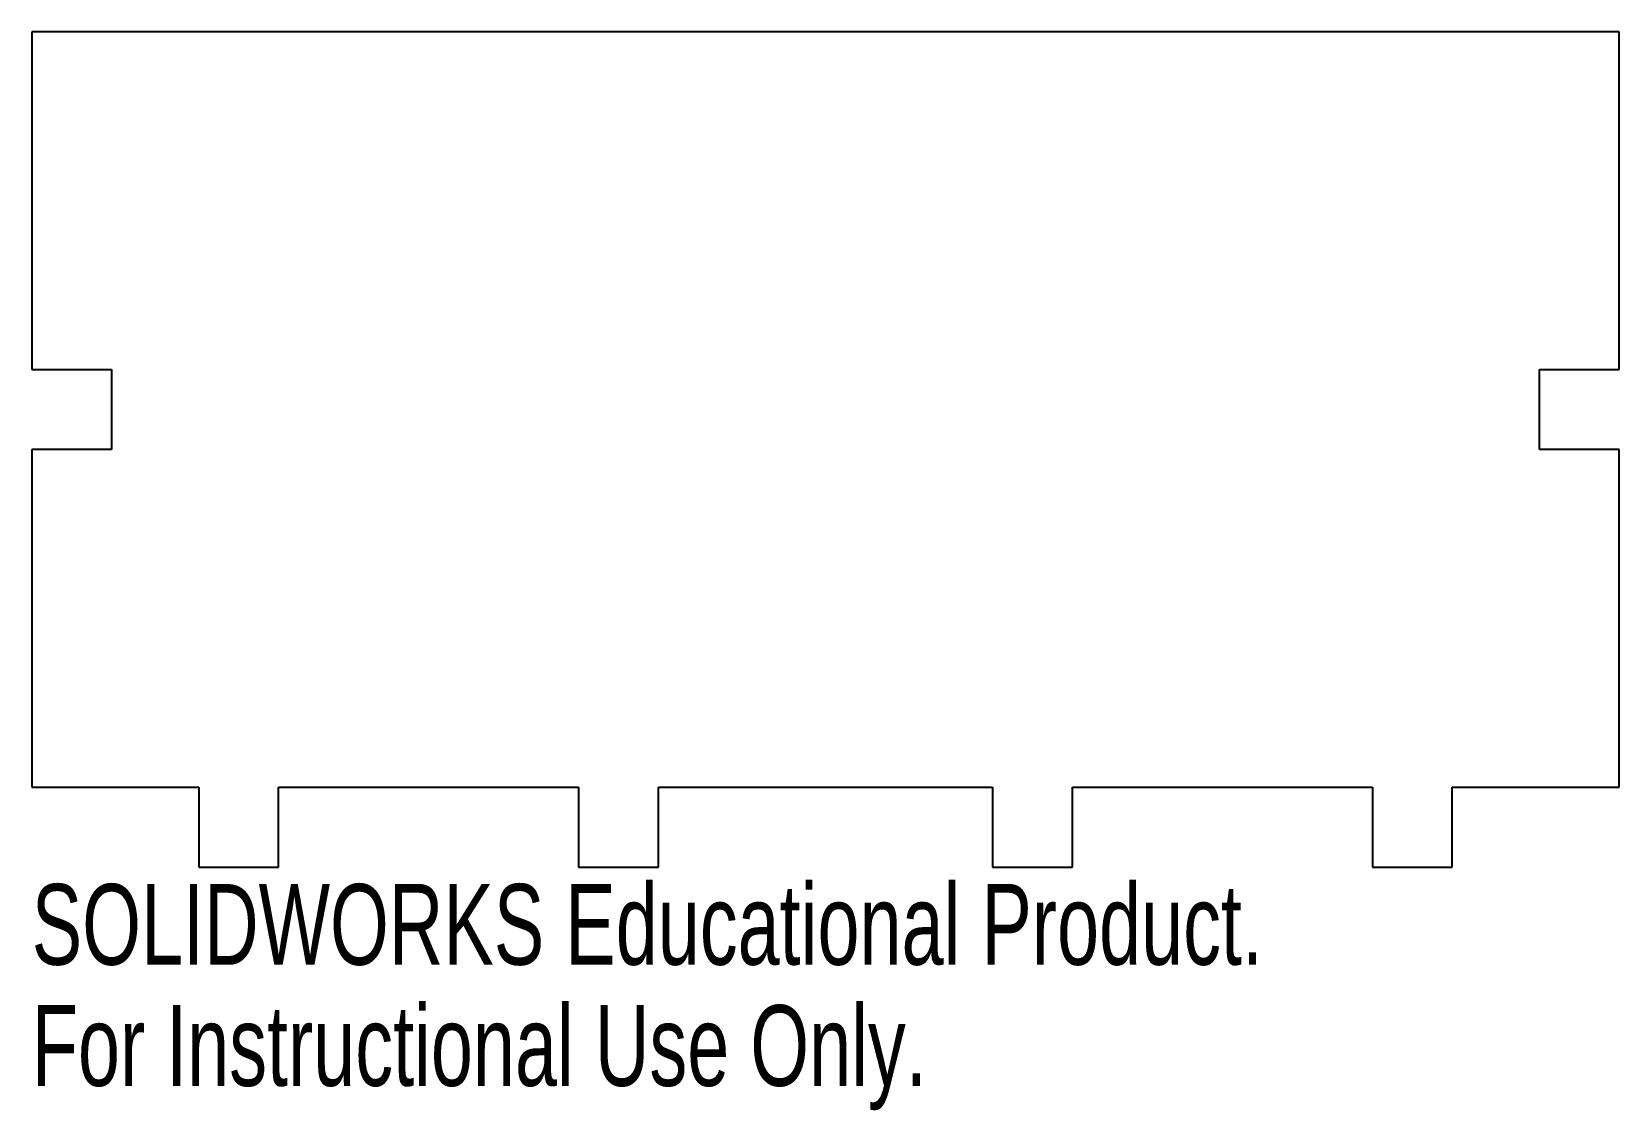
# Model space of a CAD drawing. Header units: inches. Extents: x 0 to 3.74, y -0.57 to 1.97.
import ezdxf

# ---------------------------------------------------------------- set-up
doc = ezdxf.new("R2010")
doc.units = ezdxf.units.IN
doc.header["$MEASUREMENT"] = 0
doc.styles.add('SLDTEXTSTYLE0', font='TXT', dxfattribs={"width": 0.7})

msp = doc.modelspace()

# ---------------------------------------------------------------- linework, layer by layer
at = {"color": 7, "linetype": 'Continuous', "lineweight": 25}
for p, q in [((3.7402, 1.9685), (0, 1.9685)), ((0, 1.9685), (0, 1.1723)), ((3.7402, 1.1723), (3.7402, 1.9685)), ((0, 1.1723), (0.188, 1.1723)), ((0.188, 1.1723), (0.188, 0.9843)), ((3.5522, 0.9843), (3.5522, 1.1723)), ((3.5522, 1.1723), (3.7402, 1.1723)), ((0.188, 0.9843), (0, 0.9843)), ((0, 0.9843), (0, 0.188)), ((3.7402, 0.9843), (3.5522, 0.9843)), ((3.7402, 0.188), (3.7402, 0.9843)), ((0, 0.188), (0.3937, 0.188)), ((0.3937, 0.188), (0.3937, 0)), ((0.5817, 0), (0.5817, 0.188)), ((0.5817, 0.188), (1.2884, 0.188)), ((1.2884, 0.188), (1.2884, 0)), ((1.4764, 0), (1.4764, 0.188)), ((1.4764, 0.188), (2.2638, 0.188)), ((2.2638, 0.188), (2.2638, 0)), ((2.4518, 0), (2.4518, 0.188)), ((2.4518, 0.188), (3.1585, 0.188)), ((3.1585, 0.188), (3.1585, 0)), ((3.3465, 0), (3.3465, 0.188)), ((3.3465, 0.188), (3.7402, 0.188)), ((0.3937, 0), (0.5817, 0)), ((1.2884, 0), (1.4764, 0)), ((2.2638, 0), (2.4518, 0)), ((3.1585, 0), (3.3465, 0))]:
    msp.add_line(p, q, dxfattribs=at)

# ---------------------------------------------------------------- texts
at = {"color": 7, "linetype": 'Continuous', "char_height": 0.1903, "attachment_point": 1, "style": 'SLDTEXTSTYLE0'}
for s, insert in [('SOLIDWORKS Educational Product.', (0, -0.0401)), ('For Instructional Use Only.', (0, -0.3256))]:
    msp.add_mtext(s, dxfattribs=dict(at, insert=insert))

doc.saveas('drawing.dxf')
